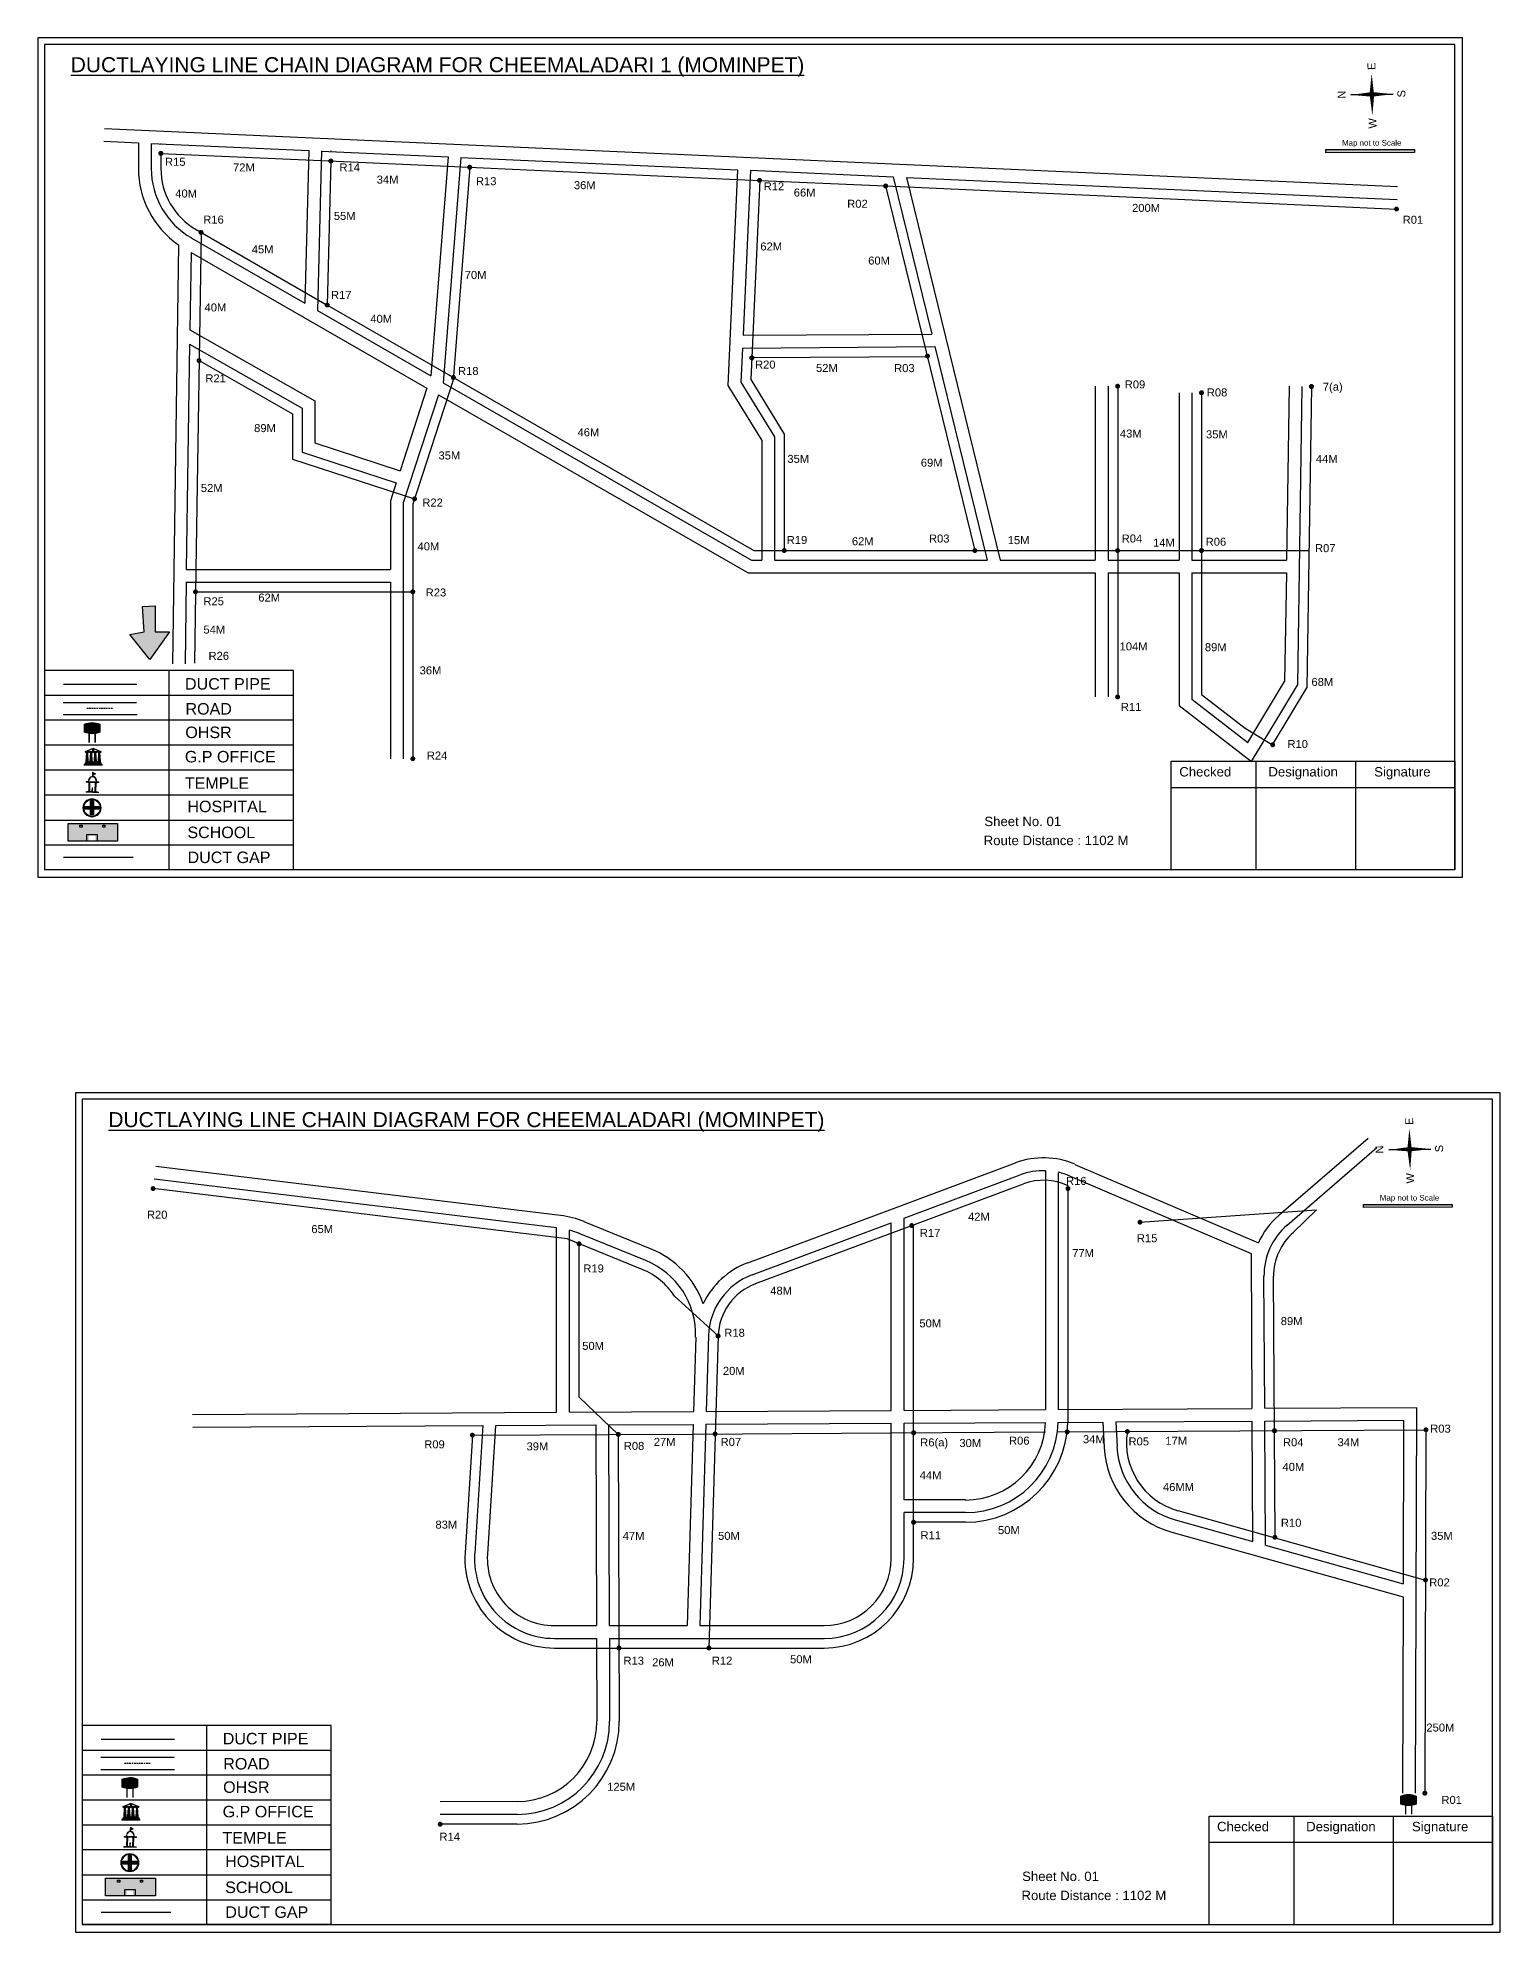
# Model space of a CAD drawing. Header units: inches. Extents: x 3067 to 7161, y 369 to 3169.
# Drawn here: x 3178 to 4092, y 1985 to 3169 of the extents above; entities that cross this region are included whole.
import ezdxf

# ---------------------------------------------------------------- set-up
doc = ezdxf.new("R2010")
doc.units = ezdxf.units.IN
doc.header["$MEASUREMENT"] = 0
doc.linetypes.add('DASHEDX2', pattern=[1.5, 1, -0.5])
for name, color, linetype in [('LANDMARK', 7, 'Continuous'), ('OHT', 7, 'Continuous'), ('pipe', 5, 'Continuous')]:
    doc.layers.add(name, color=color, linetype=linetype)
doc.styles.get("Standard").update_dxf_attribs({"font": 'arial.ttf'})

# ---------------------------------------------------------------- blocks, each defined once
blk = doc.blocks.new('OHT')
at = {"linetype": 'Continuous', "lineweight": 0, "true_color": 0x0ffffc}
blk.add_hatch(color=4, dxfattribs=at).paths.add_polyline_path([(0.012, 1), (0, 1, 0.101323), (-0.4, 0.916), (-0.4, 0.525, 0.194075), (0.399, 0.521), (0.399, 0.921, 0.097877)])
at = {"color": 4, "linetype": 'Continuous', "lineweight": 0, "true_color": 0x0ffffc, "flags": 128}
for points in [[(-0.4, 0.525), (-0.4, 0.916)], [(0.399, 0.521), (0.399, 0.921)]]:
    blk.add_lwpolyline(points, dxfattribs=at)
at = {"color": 4, "linetype": 'Continuous', "lineweight": 0, "true_color": 0x0ffffc, "const_width": 0.075, "flags": 128}
for points in [[(-0.15, 0), (-0.15, 0.475)], [(0.15, 0), (0.15, 0.473)]]:
    blk.add_lwpolyline(points, dxfattribs=at)
at = {"color": 4, "linetype": 'Continuous', "lineweight": 0, "true_color": 0x0ffffc}
for centre, radius, start, end in [((0.006, -0.019), 1.019, 67.31091, 113.47108), ((0.004, 1.513), 1.068, 247.76824, 291.70073)]:
    blk.add_arc(centre, radius, start, end, dxfattribs=at)
blk = doc.blocks.new('Government_Office')
at = {"linetype": 'Continuous', "lineweight": 0, "true_color": 0xff0000}
for points in [[(-0.5, 0.05), (0.5, 0.05), (0.5, 0), (-0.5, 0)], [(-0.45, 0.08), (-0.45, 0.12), (0.45, 0.12), (0.45, 0.08)], [(-0.4, 0.14), (-0.4, 0.18), (0.4, 0.18), (0.4, 0.14)]]:
    blk.add_hatch(color=1, dxfattribs=at).paths.add_polyline_path(points)
h = blk.add_hatch(color=1, dxfattribs=at)
h.paths.add_polyline_path([(0.44, 0.72), (0.45, 0.75), (0, 0.93), (-0.45, 0.75), (-0.44, 0.72)])
h.paths.add_polyline_path([(0.36, 0.75), (-0.36, 0.75), (0, 0.9)], flags=16)
h.paths.add_polyline_path([(0, 0.78, -1), (0, 0.87, -1)], flags=0)
h = blk.add_hatch(color=1, dxfattribs=at)
edge = h.paths.add_edge_path()
edge.add_line((-0.27, 0.2), (-0.3, 0.68))
edge.add_line((-0.3, 0.68), (-0.29, 0.68))
edge.add_arc((-0.28, 0.69), 0.0176, 225.304, 441.5659)
edge.add_line((-0.28, 0.7), (-0.39, 0.7))
edge.add_arc((-0.39, 0.69), 0.0176, 98.4341, 314.696)
edge.add_line((-0.38, 0.68), (-0.37, 0.68))
edge.add_line((-0.37, 0.68), (-0.4, 0.2))
edge.add_line((-0.4, 0.2), (-0.27, 0.2))
h = blk.add_hatch(color=1, dxfattribs=at)
edge = h.paths.add_edge_path()
edge.add_line((-0.05, 0.2), (-0.07, 0.68))
edge.add_line((-0.07, 0.68), (-0.07, 0.68))
edge.add_arc((-0.05, 0.69), 0.0176, 225.304, 441.5659)
edge.add_line((-0.05, 0.7), (-0.17, 0.7))
edge.add_arc((-0.17, 0.69), 0.0176, 98.4341, 314.696)
edge.add_line((-0.16, 0.68), (-0.15, 0.68))
edge.add_line((-0.15, 0.68), (-0.18, 0.2))
edge.add_line((-0.18, 0.2), (-0.05, 0.2))
h = blk.add_hatch(color=1, dxfattribs=at)
edge = h.paths.add_edge_path()
edge.add_arc((0, 0.83), 0.0467, 90, 270)
edge.add_arc((0, 0.83), 0.0467, 270, 450)
h = blk.add_hatch(color=1, dxfattribs=at)
edge = h.paths.add_edge_path()
edge.add_line((0.18, 0.2), (0.15, 0.68))
edge.add_line((0.15, 0.68), (0.16, 0.68))
edge.add_arc((0.17, 0.69), 0.0176, 225.304, 441.5659)
edge.add_line((0.17, 0.7), (0.05, 0.7))
edge.add_arc((0.05, 0.69), 0.0176, 98.4341, 314.696)
edge.add_line((0.07, 0.68), (0.07, 0.68))
edge.add_line((0.07, 0.68), (0.05, 0.2))
edge.add_line((0.05, 0.2), (0.18, 0.2))
h = blk.add_hatch(color=1, dxfattribs=at)
edge = h.paths.add_edge_path()
edge.add_line((0.4, 0.2), (0.37, 0.68))
edge.add_line((0.37, 0.68), (0.38, 0.68))
edge.add_arc((0.39, 0.69), 0.0176, 225.304, 441.5659)
edge.add_line((0.4, 0.7), (0.28, 0.7))
edge.add_arc((0.28, 0.69), 0.0176, 98.4341, 314.696)
edge.add_line((0.29, 0.68), (0.3, 0.68))
edge.add_line((0.3, 0.68), (0.27, 0.2))
edge.add_line((0.27, 0.2), (0.4, 0.2))
at = {"color": 1, "linetype": 'Continuous', "lineweight": 0, "true_color": 0xff0000, "flags": 128}
for points in [[(-0.5, 0.05), (0.5, 0.05), (0.5, 0), (-0.5, 0)], [(-0.45, 0.75), (-0.44, 0.72), (0.44, 0.72), (0.45, 0.75), (0, 0.93)], [(-0.45, 0.08), (-0.45, 0.12), (0.45, 0.12), (0.45, 0.08)], [(-0.4, 0.14), (-0.4, 0.18), (0.4, 0.18), (0.4, 0.14)], [(-0.36, 0.75), (0.36, 0.75), (0, 0.9)]]:
    blk.add_lwpolyline(points, close=True, dxfattribs=at)
for points in [[(-0.27, 0.2), (-0.3, 0.68), (-0.29, 0.68, 1.379694), (-0.28, 0.7), (-0.39, 0.7, 1.379694), (-0.38, 0.68), (-0.37, 0.68), (-0.4, 0.2)], [(-0.05, 0.2), (-0.07, 0.68), (-0.07, 0.68, 1.379694), (-0.05, 0.7), (-0.17, 0.7, 1.379694), (-0.16, 0.68), (-0.15, 0.68), (-0.18, 0.2)], [(0, 0.87, 1), (0, 0.78, 1)], [(0.18, 0.2), (0.15, 0.68), (0.16, 0.68, 1.379694), (0.17, 0.7), (0.05, 0.7, 1.379694), (0.07, 0.68), (0.07, 0.68), (0.05, 0.2)], [(0.4, 0.2), (0.37, 0.68), (0.38, 0.68, 1.379694), (0.4, 0.7), (0.28, 0.7, 1.379694), (0.29, 0.68), (0.3, 0.68), (0.27, 0.2)]]:
    blk.add_lwpolyline(points, format="xyb", close=True, dxfattribs=at)
blk = doc.blocks.new('Temple')
at = {"linetype": 'Continuous', "lineweight": 0, "true_color": 0xe66000}
blk.add_hatch(color=32, dxfattribs=at).paths.add_polyline_path([(-0.006, 1), (0.147, 0.931), (0, 0.85)])
at = {"linetype": 'Continuous', "lineweight": 0, "true_color": 0xff0000}
h = blk.add_hatch(color=1, dxfattribs=at)
edge = h.paths.add_edge_path()
edge.add_line((0.175, 0.49), (0.225, 0.49))
edge.add_line((0.225, 0.49), (0.225, 0.497))
edge.add_line((0.225, 0.497), (0.307, 0.497))
edge.add_line((0.307, 0.497), (0.307, 0.533))
edge.add_line((0.307, 0.533), (0.257, 0.533))
edge.add_line((0.257, 0.533), (0.257, 0.54))
edge.add_line((0.257, 0.54), (0.2, 0.54))
edge.add_spline(control_points=[(0.2, 0.54), (0.2, 0.589), (0.19, 0.638), (0.142, 0.743), (0.092, 0.79), (0.027, 0.805), (0.02, 0.806), (0.012, 0.806)], knot_values=[4.712389, 4.712389, 4.712389, 4.712389, 5.278166, 5.278166, 6.117402, 6.117402, 6.223801, 6.223801, 6.223801, 6.223801], degree=3, periodic=0)
edge.add_line((0.012, 0.806), (0.012, 0.79))
edge.add_line((0.012, 0.79), (-0.012, 0.79))
edge.add_line((-0.012, 0.79), (-0.012, 0.806))
edge.add_spline(control_points=[(-0.012, 0.806), (-0.055, 0.802), (-0.096, 0.781), (-0.171, 0.699), (-0.197, 0.628), (-0.2, 0.55), (-0.2, 0.545), (-0.2, 0.54)], knot_values=[6.343965, 6.343965, 6.343965, 6.343965, 6.956638, 6.956638, 7.795874, 7.795874, 7.853982, 7.853982, 7.853982, 7.853982], degree=3, periodic=0)
edge.add_line((-0.2, 0.54), (-0.257, 0.54))
edge.add_line((-0.257, 0.54), (-0.257, 0.533))
edge.add_line((-0.257, 0.533), (-0.307, 0.533))
edge.add_line((-0.307, 0.533), (-0.307, 0.497))
edge.add_line((-0.307, 0.497), (-0.225, 0.497))
edge.add_line((-0.225, 0.497), (-0.225, 0.49))
edge.add_line((-0.225, 0.49), (-0.175, 0.49))
edge.add_line((-0.175, 0.49), (-0.175, 0.07))
edge.add_arc((-0.205, 0.07), 0.03, -90, 0, ccw=False)
edge.add_line((-0.205, 0.04), (-0.257, 0.04))
edge.add_line((-0.257, 0.04), (-0.257, 0.033))
edge.add_line((-0.257, 0.033), (-0.307, 0.033))
edge.add_line((-0.307, 0.033), (-0.307, 0))
edge.add_line((-0.307, 0), (0.307, 0))
edge.add_line((0.307, 0), (0.307, 0.033))
edge.add_line((0.307, 0.033), (0.257, 0.033))
edge.add_line((0.257, 0.033), (0.257, 0.04))
edge.add_line((0.257, 0.04), (0.205, 0.04))
edge.add_arc((0.205, 0.07), 0.03, 180, 270, ccw=False)
edge.add_line((0.175, 0.07), (0.175, 0.49))
h.paths.add_polyline_path([(0.125, 0.07, -0.414214), (0.095, 0.04), (0.05, 0.04), (0.05, 0.033), (-0.05, 0.033), (-0.05, 0.04), (-0.095, 0.04, -0.414214), (-0.125, 0.07), (-0.125, 0.497), (0.125, 0.497)], flags=16)
edge = h.paths.add_edge_path(flags=16)
edge.add_ellipse((0, 0.54), major_axis=(0, 0.242), ratio=0.722808, start_angle=270, end_angle=450, ccw=False)
edge.add_line((0.175, 0.54), (-0.175, 0.54))
h.paths.add_polyline_path([(0.012, 0.23), (0.012, 0.07), (-0.012, 0.07), (-0.012, 0.23)], flags=0)
h = blk.add_hatch(color=1, dxfattribs=at)
edge = h.paths.add_edge_path()
edge.add_line((0.012, 0.857), (0, 0.85))
edge.add_line((0, 0.85), (-0.003, 0.925))
edge.add_line((-0.003, 0.925), (-0.012, 0.925))
edge.add_line((-0.012, 0.925), (-0.012, 0.806))
edge.add_spline(control_points=[(-0.012, 0.806), (-0.004, 0.807), (0.004, 0.807), (0.012, 0.806)], knot_values=[6.223801, 6.223801, 6.223801, 6.223801, 6.343965, 6.343965, 6.343965, 6.343965], degree=3, periodic=0)
edge.add_line((0.012, 0.806), (0.012, 0.857))
h = blk.add_hatch(color=1, dxfattribs=at)
edge = h.paths.add_edge_path()
edge.add_line((0.012, 0.79), (0.012, 0.806))
edge.add_spline(control_points=[(0.012, 0.806), (0.004, 0.807), (-0.004, 0.807), (-0.012, 0.806)], knot_values=[6.223801, 6.223801, 6.223801, 6.223801, 6.343965, 6.343965, 6.343965, 6.343965], degree=3, periodic=0)
edge.add_line((-0.012, 0.806), (-0.012, 0.79))
edge.add_line((-0.012, 0.79), (0.012, 0.79))
at = {"color": 32, "linetype": 'Continuous', "lineweight": 0, "true_color": 0xe66000, "flags": 128}
blk.add_lwpolyline([(-0.006, 1), (0.147, 0.931), (0, 0.85), (-0.006, 1)], dxfattribs=at)
at = {"color": 1, "linetype": 'Continuous', "lineweight": 0, "true_color": 0xff0000, "flags": 128}
blk.add_lwpolyline([(0.2, 0.54), (0.257, 0.54), (0.257, 0.533), (0.307, 0.533), (0.307, 0.497), (0.225, 0.497), (0.225, 0.49), (0.175, 0.49), (0.175, 0.07, 0.414214), (0.205, 0.04), (0.257, 0.04), (0.257, 0.033), (0.307, 0.033), (0.307, 0), (-0.307, 0), (-0.307, 0.033), (-0.257, 0.033), (-0.257, 0.04), (-0.205, 0.04, 0.414214), (-0.175, 0.07), (-0.175, 0.49), (-0.225, 0.49), (-0.225, 0.497), (-0.307, 0.497), (-0.307, 0.533), (-0.257, 0.533), (-0.257, 0.54), (-0.2, 0.54)], format="xyb", dxfattribs=at)
blk.add_lwpolyline([(-0.175, 0.54), (0.175, 0.54)], dxfattribs=at)
blk.add_lwpolyline([(0.125, 0.497), (0.125, 0.07, -0.414214), (0.095, 0.04), (0.05, 0.04), (0.05, 0.033), (-0.05, 0.033), (-0.05, 0.04), (-0.095, 0.04, -0.414214), (-0.125, 0.07), (-0.125, 0.497)], format="xyb", close=True, dxfattribs=at)
for points in [[(0.012, 0.925), (-0.012, 0.925), (-0.012, 0.79), (0.012, 0.79)], [(0.012, 0.23), (-0.012, 0.23), (-0.012, 0.07), (0.012, 0.07)]]:
    blk.add_lwpolyline(points, close=True, dxfattribs=at)
at = {"color": 1, "linetype": 'Continuous', "lineweight": 0, "true_color": 0xff0000}
blk.add_ellipse((0, 0.54), major_axis=(0, 0.242), ratio=0.722808, start_param=4.712389, end_param=7.853982, dxfattribs=at)
blk.add_open_spline([(0.2, 0.54), (0.2, 0.589), (0.19, 0.638), (0.142, 0.743), (0.092, 0.79), (-0.023, 0.816), (-0.085, 0.794), (-0.171, 0.699), (-0.197, 0.628), (-0.2, 0.55), (-0.2, 0.545), (-0.2, 0.54)], degree=3, knots=[4.712389, 4.712389, 4.712389, 4.712389, 5.278166, 5.278166, 6.117402, 6.117402, 6.956638, 6.956638, 7.795874, 7.795874, 7.853982, 7.853982, 7.853982, 7.853982], dxfattribs=at)
blk = doc.blocks.new('*U6')
at = {"color": 0, "linetype": 'DASHEDX2', "transparency": 16777216}
blk.add_line((-8.2, 0), (8, 0), dxfattribs=at)
blk = doc.blocks.new('Hospital')
at = {"linetype": 'Continuous', "lineweight": 0, "true_color": 0x000000}
h = blk.add_hatch(color=18, dxfattribs=at)
h.paths.add_polyline_path([(-0.5, 0, 1), (0.5, 0, 1)])
h.paths.add_polyline_path([(0.45, 0, -1), (-0.45, 0, -1)], flags=16)
at = {"linetype": 'Continuous', "true_color": 0xff0000}
blk.add_hatch(color=1, dxfattribs=at).paths.add_polyline_path([(-0.39, 0.08), (-0.08, 0.08), (-0.08, 0.39), (0.08, 0.39), (0.08, 0.08), (0.39, 0.08), (0.39, -0.08), (0.08, -0.08), (0.08, -0.39), (-0.08, -0.39), (-0.08, -0.08), (-0.39, -0.08)])
at = {"color": 1, "linetype": 'Continuous', "true_color": 0xff0000, "flags": 128}
blk.add_lwpolyline([(-0.39, 0.08), (-0.08, 0.08), (-0.08, 0.39), (0.08, 0.39), (0.08, 0.08), (0.39, 0.08), (0.39, -0.08), (0.08, -0.08), (0.08, -0.39), (-0.08, -0.39), (-0.08, -0.08), (-0.39, -0.08)], close=True, dxfattribs=at)
at = {"color": 18, "linetype": 'Continuous', "lineweight": 0, "true_color": 0x000000}
for radius in [0.5, 0.446]:
    blk.add_circle((0, 0), radius, dxfattribs=at)
blk = doc.blocks.new('*U5')
at = {"color": 0, "linetype": 'DASHEDX2', "transparency": 16777216}
blk.add_line((-8.2, 0), (8, 0), dxfattribs=at)

msp = doc.modelspace()

# ---------------------------------------------------------------- hatches: boundary and pattern name
at = {"ltscale": 0.5}
h = msp.add_hatch(color=5, dxfattribs=at)
h.dxf.hatch_style = 1
h.paths.add_polyline_path([(3256.8, 3096.8, 1), (3253.6, 3096.8, 1)])
h = msp.add_hatch(color=5, dxfattribs=at)
h.dxf.hatch_style = 1
h.paths.add_polyline_path([(3363, 3092, 1), (3359.8, 3092, 1)])
h = msp.add_hatch(color=5, dxfattribs=at)
h.dxf.hatch_style = 1
h.paths.add_polyline_path([(3449.8, 3088.1, 1), (3446.6, 3088.1, 1)])
at = {"true_color": 0x0093dd}
h = msp.add_hatch(color=142, dxfattribs=at)
h.dxf.hatch_style = 1
h.paths.add_polyline_path([(3983.1, 3099.1), (3983.1, 3097.2), (4038.6, 3097.3), (4038.6, 3099.2)])
at = {"ltscale": 0.5}
h = msp.add_hatch(color=5, dxfattribs=at)
h.dxf.hatch_style = 1
h.paths.add_polyline_path([(3630.9, 3079.9, 1), (3627.8, 3079.9, 1)])
h = msp.add_hatch(color=5, dxfattribs=at)
h.dxf.hatch_style = 1
h.paths.add_polyline_path([(3709.7, 3076.4, 1), (3706.5, 3076.4, 1)])
h = msp.add_hatch(color=5, dxfattribs=at)
h.dxf.hatch_style = 1
h.paths.add_polyline_path([(4028.9, 3062, 1), (4025.8, 3062, 1)])
h = msp.add_hatch(color=5, dxfattribs=at)
h.dxf.hatch_style = 1
h.paths.add_polyline_path([(3281.9, 3047.4, 1), (3278.7, 3047.4, 1)])
h = msp.add_hatch(color=5, dxfattribs=at)
h.dxf.hatch_style = 1
h.paths.add_polyline_path([(3360.7, 3002, 1), (3357.6, 3002, 1)])
h = msp.add_hatch(color=5, dxfattribs=at)
h.dxf.hatch_style = 1
h.paths.add_polyline_path([(3735.8, 2970.1, 1), (3732.7, 2970.1, 1)])
h = msp.add_hatch(color=5, dxfattribs=at)
h.dxf.hatch_style = 1
h.paths.add_polyline_path([(3280.6, 2967.3, 1), (3277.5, 2967.3, 1)])
h = msp.add_hatch(color=5, dxfattribs=at)
h.dxf.hatch_style = 1
h.paths.add_polyline_path([(3626.1, 2969, 1), (3622.9, 2969, 1)])
h = msp.add_hatch(color=5, dxfattribs=at)
h.dxf.hatch_style = 1
h.paths.add_polyline_path([(3439.6, 2956.7, 1), (3436.4, 2956.7, 1)])
h = msp.add_hatch(color=5, dxfattribs=at)
h.dxf.hatch_style = 1
h.paths.add_polyline_path([(3854.6, 2951.3, 1), (3851.5, 2951.3, 1)])
h = msp.add_hatch(color=5, dxfattribs=at)
h.dxf.hatch_style = 1
h.paths.add_polyline_path([(3907.1, 2947.2, 1), (3903.9, 2947.2, 1)])
h = msp.add_hatch(color=5, dxfattribs=at)
h.dxf.hatch_style = 1
h.paths.add_polyline_path([(3975.8, 2951.1, 1), (3972.6, 2951.1, 1)])
h = msp.add_hatch(color=5, dxfattribs=at)
h.dxf.hatch_style = 1
h.paths.add_polyline_path([(3415.3, 2880.9, 1), (3412.2, 2880.9, 1)])
h = msp.add_hatch(color=5, dxfattribs=at)
h.dxf.hatch_style = 1
h.paths.add_polyline_path([(3646.3, 2848.6, 1), (3643.2, 2848.6, 1)])
h = msp.add_hatch(color=5, dxfattribs=at)
h.dxf.hatch_style = 1
h.paths.add_polyline_path([(3765.4, 2848.6, 1), (3762.3, 2848.6, 1)])
h = msp.add_hatch(color=5, dxfattribs=at)
h.dxf.hatch_style = 1
h.paths.add_polyline_path([(3854.6, 2848.6, 1), (3851.5, 2848.6, 1)])
h = msp.add_hatch(color=5, dxfattribs=at)
h.dxf.hatch_style = 1
h.paths.add_polyline_path([(3907.1, 2848.6, 1), (3903.9, 2848.6, 1)])
h = msp.add_hatch(color=5, dxfattribs=at)
h.dxf.hatch_style = 1
h.paths.add_polyline_path([(3278.4, 2822.8, 1), (3275.3, 2822.8, 1)])
h = msp.add_hatch(color=5, dxfattribs=at)
h.dxf.hatch_style = 1
h.paths.add_polyline_path([(3414.2, 2822.8, 1), (3411.1, 2822.8, 1)])
h = msp.add_hatch(color=256)
h.dxf.hatch_style = 1
h.paths.add_polyline_path([(3260.5, 2797.7), (3251.7, 2797.7), (3251.7, 2814.1), (3243.8, 2813.6), (3244.8, 2797.7), (3235.8, 2796.2), (3248.3, 2780.5)])
h = msp.add_hatch(color=5, dxfattribs=at)
h.dxf.hatch_style = 1
h.paths.add_polyline_path([(3854.6, 2757.1, 1), (3851.5, 2757.1, 1)])
h = msp.add_hatch(color=5, dxfattribs=at)
h.dxf.hatch_style = 1
h.paths.add_polyline_path([(3951.5, 2727.2, 1), (3948.4, 2727.2, 1)])
h = msp.add_hatch(color=5, dxfattribs=at)
h.dxf.hatch_style = 1
h.paths.add_polyline_path([(3414.2, 2718.5, 1), (3411.1, 2718.5, 1)])
at = {"true_color": 0xc8c92d}
h = msp.add_hatch(color=52, dxfattribs=at)
h.dxf.hatch_style = 1
h.paths.add_polyline_path([(3203.3, 2678.1), (3197.2, 2678.1), (3197.2, 2667), (3203.3, 2667)])
h.paths.add_polyline_path([(3228.2, 2678.1), (3222, 2678.1), (3222, 2667), (3228.2, 2667)])
at = {"true_color": 0x293189}
h = msp.add_hatch(color=177, dxfattribs=at)
h.dxf.hatch_style = 1
h.paths.add_polyline_path([(3222, 2678.1), (3203.3, 2678.1), (3203.3, 2667), (3210.3, 2667), (3210.3, 2670.7), (3214.2, 2670.7), (3214.2, 2667), (3222, 2667)])
h.paths.add_polyline_path([(3206, 2675.7), (3204.6, 2675.7), (3204.6, 2676.9), (3206, 2676.9)], flags=16)
h.paths.add_polyline_path([(3218.9, 2675.7), (3218.9, 2676.9), (3220.2, 2676.9), (3220.2, 2675.7)], flags=16)
at = {"ltscale": 0.5}
h = msp.add_hatch(color=5, dxfattribs=at)
h.dxf.hatch_style = 1
h.paths.add_polyline_path([(3251.9, 2449.9, 1), (3248.8, 2449.9, 1)])
h = msp.add_hatch(color=5, dxfattribs=at)
h.dxf.hatch_style = 1
h.paths.add_polyline_path([(3823.6, 2449.9, 1), (3820.5, 2449.9, 1)])
at = {"true_color": 0x0093dd}
h = msp.add_hatch(color=142, dxfattribs=at)
h.dxf.hatch_style = 1
h.paths.add_polyline_path([(4006.7, 2439.9), (4006.7, 2438.1), (4062.2, 2438.2), (4062.2, 2440)])
at = {"ltscale": 0.5}
h = msp.add_hatch(color=5, dxfattribs=at)
h.dxf.hatch_style = 1
h.paths.add_polyline_path([(3726, 2426.8, 1), (3722.9, 2426.8, 1)])
h = msp.add_hatch(color=5, dxfattribs=at)
h.dxf.hatch_style = 1
h.paths.add_polyline_path([(3868.6, 2428.9, 1), (3865.5, 2428.9, 1)])
h = msp.add_hatch(color=5, dxfattribs=at)
h.dxf.hatch_style = 1
h.paths.add_polyline_path([(3518.1, 2415.4, 1), (3515, 2415.4, 1)])
h = msp.add_hatch(color=5, dxfattribs=at)
h.dxf.hatch_style = 1
h.paths.add_polyline_path([(3605, 2357.8, 1), (3601.8, 2357.8, 1)])
h = msp.add_hatch(color=5, dxfattribs=at)
h.dxf.hatch_style = 1
h.paths.add_polyline_path([(3451.4, 2295.8, 1), (3448.3, 2295.8, 1)])
h = msp.add_hatch(color=5, dxfattribs=at)
h.dxf.hatch_style = 1
h.paths.add_polyline_path([(3542.6, 2296.3, 1), (3539.5, 2296.3, 1)])
h = msp.add_hatch(color=5, dxfattribs=at)
h.dxf.hatch_style = 1
h.paths.add_polyline_path([(3603.1, 2296.6, 1), (3600, 2296.6, 1)])
h = msp.add_hatch(color=5, dxfattribs=at)
h.dxf.hatch_style = 1
h.paths.add_polyline_path([(3727.2, 2297.3, 1), (3724, 2297.3, 1)])
h = msp.add_hatch(color=5, dxfattribs=at)
h.dxf.hatch_style = 1
h.paths.add_polyline_path([(3823.1, 2297.9, 1), (3820, 2297.9, 1)])
h = msp.add_hatch(color=5, dxfattribs=at)
h.dxf.hatch_style = 1
h.paths.add_polyline_path([(3860.7, 2298.1, 1), (3857.6, 2298.1, 1)])
h = msp.add_hatch(color=5, dxfattribs=at)
h.dxf.hatch_style = 1
h.paths.add_polyline_path([(3952.7, 2298.6, 1), (3949.5, 2298.6, 1)])
h = msp.add_hatch(color=5, dxfattribs=at)
h.dxf.hatch_style = 1
h.paths.add_polyline_path([(4047.3, 2299.2, 1), (4044.2, 2299.2, 1)])
h = msp.add_hatch(color=5, dxfattribs=at)
h.dxf.hatch_style = 1
h.paths.add_polyline_path([(3727.2, 2241.4, 1), (3724, 2241.4, 1)])
h = msp.add_hatch(color=5, dxfattribs=at)
h.dxf.hatch_style = 1
h.paths.add_polyline_path([(3952.9, 2232, 1), (3949.8, 2232, 1)])
h = msp.add_hatch(color=5, dxfattribs=at)
h.dxf.hatch_style = 1
h.paths.add_polyline_path([(4047, 2205.3, 1), (4043.9, 2205.3, 1)])
h = msp.add_hatch(color=5, dxfattribs=at)
h.dxf.hatch_style = 1
h.paths.add_polyline_path([(3543, 2162.8, 1), (3539.9, 2162.8, 1)])
h = msp.add_hatch(color=5, dxfattribs=at)
h.dxf.hatch_style = 1
h.paths.add_polyline_path([(3599.2, 2162.8, 1), (3596.1, 2162.8, 1)])
h = msp.add_hatch(color=5, dxfattribs=at)
h.dxf.hatch_style = 1
h.paths.add_polyline_path([(4046.6, 2072.1, 1), (4043.5, 2072.1, 1)])
h = msp.add_hatch(color=5, dxfattribs=at)
h.dxf.hatch_style = 1
h.paths.add_polyline_path([(3431.3, 2052.7, 1), (3428.2, 2052.7, 1)])
at = {"true_color": 0xc8c92d}
h = msp.add_hatch(color=52, dxfattribs=at)
h.dxf.hatch_style = 1
h.paths.add_polyline_path([(3226.9, 2019), (3220.7, 2019), (3220.7, 2007.9), (3226.9, 2007.9)])
h.paths.add_polyline_path([(3251.8, 2019), (3245.6, 2019), (3245.6, 2007.9), (3251.8, 2007.9)])
at = {"true_color": 0x293189}
h = msp.add_hatch(color=177, dxfattribs=at)
h.dxf.hatch_style = 1
h.paths.add_polyline_path([(3245.6, 2019), (3226.9, 2019), (3226.9, 2007.9), (3233.9, 2007.9), (3233.9, 2011.5), (3237.8, 2011.5), (3237.8, 2007.9), (3245.6, 2007.9)])
h.paths.add_polyline_path([(3229.6, 2016.5), (3228.2, 2016.5), (3228.2, 2017.8), (3229.6, 2017.8)], flags=16)
h.paths.add_polyline_path([(3242.4, 2016.5), (3242.4, 2017.8), (3243.8, 2017.8), (3243.8, 2016.5)], flags=16)

# ---------------------------------------------------------------- linework, layer by layer
for p, q in [((4025.2, 3133.8), (3998.9, 3133.3)), ((3998.9, 3133.3), (4025.2, 3133.8)), ((4025.2, 3133.8), (3998.9, 3133.3)), ((4012.1, 3133.5), (4025.2, 3133.8)), ((3219.6, 3104.4), (3241.2, 3103.4)), ((3220, 3112.4), (4028, 3076)), ((3241.2, 3103.4), (3241.2, 3087.4)), ((3249.2, 3103), (3347.6, 3098.6)), ((3249.2, 3103), (3249.2, 3087.4)), ((3255.2, 3103), (3255.2, 3102.8)), ((3248.9, 3097), (3249.2, 3097)), ((3347.6, 3098.6), (3345.2, 3003.2)), ((3355.6, 3098.4), (3353.1, 2998.6)), ((3355.5, 3098.2), (3434.7, 3094.7)), ((3361.6, 3098.3), (3361.5, 3098)), ((3434.7, 3094.7), (3424, 2957.8)), ((3442.7, 3094.3), (3431.7, 2953.4)), ((3442.7, 3094.3), (3615.6, 3086.5)), ((3615.6, 3086.5), (3609.6, 2951.7)), ((3623.6, 3086.2), (3619, 2983.1)), ((3623.6, 3086.2), (3712.9, 3082.2)), ((3712.9, 3082.2), (3736.9, 2983.9)), ((3721.2, 3081.8), (4027.7, 3068)), ((3721.2, 3081.8), (3779.7, 2842.6)), ((3274.2, 3044), (3345.2, 3003.2)), ((3266.2, 3039.6), (3262.4, 2777.9)), ((3274.1, 3034.8), (3273.4, 2986.6)), ((3274.1, 3034.8), (3421.5, 2950)), ((3353.1, 2998.6), (3424, 2957.8)), ((3273.4, 2986.6), (3351.5, 2942.2)), ((3619, 2983.1), (3736.9, 2983.9)), ((3273.2, 2977.5), (3271.1, 2836.8)), ((3273.2, 2977.5), (3343.5, 2937.6)), ((3618.6, 2975.1), (3617.7, 2953.8)), ((3618.6, 2975.1), (3738.9, 2976)), ((3738.9, 2976), (3771.5, 2842.6)), ((3421.5, 2950), (3404.8, 2898.5)), ((3431.7, 2953.4), (3624.2, 2842.6)), ((3609.6, 2951.7), (3630.7, 2917.4)), ((3617.7, 2953.8), (3638.7, 2919.7)), ((3839.1, 2951.3), (3839.1, 2842.6)), ((3847.1, 2951.3), (3847.1, 2842.6)), ((3960.2, 2951.3), (3958.6, 2842.6)), ((3968.2, 2951.2), (3965.4, 2764.5)), ((3343.5, 2937.6), (3343.5, 2910)), ((3351.5, 2942.2), (3351.5, 2915.8)), ((3428.6, 2945.9), (3406.7, 2878.4)), ((3428.6, 2945.9), (3622.1, 2834.6)), ((3891.5, 2947.2), (3891.5, 2842.6)), ((3899.5, 2947.2), (3899.5, 2842.6)), ((3351.5, 2915.8), (3404.8, 2898.5)), ((3630.7, 2917.4), (3630.7, 2842.6)), ((3638.7, 2919.7), (3638.7, 2842.6)), ((3343.5, 2910), (3402.3, 2890.9)), ((3402.3, 2890.9), (3398.7, 2879.7)), ((3398.7, 2879.7), (3398.7, 2836.8)), ((3406.7, 2878.4), (3406.7, 2718.5)), ((3624.2, 2842.6), (3630.7, 2842.6)), ((3638.7, 2842.6), (3771.5, 2842.6)), ((3779.7, 2842.6), (3839.1, 2842.6)), ((3847.1, 2842.6), (3891.5, 2842.6)), ((3899.5, 2842.6), (3958.6, 2842.6)), ((3271, 2836.8), (3398.7, 2836.8)), ((3622.1, 2834.6), (3839.1, 2834.6)), ((3839.1, 2834.6), (3839.1, 2757.1)), ((3847.1, 2834.6), (3891.5, 2834.6)), ((3847.1, 2834.6), (3847.1, 2757.1)), ((3891.5, 2834.6), (3891.5, 2751.8)), ((3899.5, 2834.6), (3958.6, 2834.6)), ((3899.5, 2834.6), (3899.5, 2755.7)), ((3958.5, 2834.6), (3957.4, 2766.8)), ((3271, 2828.8), (3270.4, 2777.9)), ((3271, 2828.8), (3398.7, 2828.8)), ((3398.7, 2828.8), (3398.7, 2718.5)), ((3243.8, 2813.6), (3251.7, 2814.1)), ((3244.8, 2797.7), (3243.8, 2813.6)), ((3251.7, 2814.1), (3251.7, 2797.7)), ((3235.8, 2796.2), (3244.8, 2797.7)), ((3248.3, 2780.5), (3235.8, 2796.2)), ((3260.5, 2797.7), (3248.3, 2780.5)), ((3251.7, 2797.7), (3260.5, 2797.7)), ((3182.5, 2773.6), (3182.5, 2650.4)), ((3260.2, 2773.6), (3260.2, 2649.1)), ((3338, 2758), (3182.5, 2758)), ((3194.1, 2753.7), (3240, 2753.7)), ((3194.1, 2746.2), (3240.3, 2746.2)), ((3338, 2742.5), (3182.5, 2742.5)), ((3338, 2726.9), (3182.5, 2726.9)), ((3338, 2711.4), (3182.5, 2711.4)), ((3338, 2695.8), (3182.5, 2695.8)), ((3182.5, 2680.2), (3338, 2680.2)), ((3182.5, 2664.7), (3338, 2664.7)), ((3182.5, 2650.4), (3182.5, 2649.1)), ((3182.5, 2650.1), (3182.5, 2649.2)), ((3338, 2649.1), (3182.5, 2649.1)), ((3953.8, 2433.2), (4009.7, 2481.5)), ((3959.1, 2427.1), (4015, 2475.5)), ((4048.8, 2474.6), (4022.5, 2474.1)), ((4022.5, 2474.1), (4048.8, 2474.6)), ((4048.8, 2474.6), (4022.5, 2474.1)), ((4035.7, 2474.4), (4048.8, 2474.6)), ((3504.9, 2433), (3252.1, 2463.8)), ((3719.6, 2440), (3789.3, 2465.9)), ((3826.4, 2465), (3941.1, 2416.1)), ((3502.5, 2425.3), (3251.1, 2455.8)), ((3722.4, 2432.5), (3792.1, 2458.4)), ((3808, 2461), (3808, 2311.8)), ((3816, 2460), (3816, 2311.8)), ((3822, 2458.2), (3936.5, 2409.4)), ((3822, 2458.2), (3822, 2458.2)), ((3621.9, 2403.6), (3719.6, 2440)), ((3561.2, 2412.3), (3519.7, 2429.2)), ((3624.7, 2396.1), (3711.6, 2428.4)), ((3711.6, 2311.3), (3711.6, 2428.4)), ((3719.6, 2431.4), (3722.4, 2432.5)), ((3719.6, 2311.3), (3719.6, 2431.4)), ((3502.5, 2310.1), (3502.5, 2425.3)), ((3510.5, 2310.1), (3510.5, 2423.8)), ((3558.2, 2404.9), (3516.7, 2421.8)), ((3936.5, 2409.4), (3937, 2312.5)), ((3945, 2312.6), (3944.5, 2395.1)), ((3589.4, 2357.1), (3588, 2310.5)), ((3597.4, 2358), (3596, 2310.6)), ((3275, 2308.8), (3502.5, 2310.1)), ((3510.5, 2310.1), (3588, 2310.5)), ((3596, 2310.6), (3711.6, 2311.3)), ((3719.6, 2311.3), (3808, 2311.8)), ((3816, 2311.8), (3937, 2312.5)), ((3945, 2312.6), (4039.8, 2313.1)), ((4031.8, 2313.2), (4031.8, 2313.1)), ((4039.8, 2313.1), (4039, 2072.1)), ((3275.1, 2300.8), (3456.3, 2301.8)), ((3456.3, 2301.8), (3451.3, 2221.9)), ((3464.3, 2301.8), (3459.3, 2221.4)), ((3464.3, 2301.8), (3527, 2302.2)), ((3527, 2302.2), (3527.4, 2176.8)), ((3535, 2302.2), (3587.8, 2302.5)), ((3535, 2302.2), (3535.4, 2176.8)), ((3587.8, 2302.5), (3584.1, 2176.8)), ((3595.8, 2302.6), (3592.1, 2176.8)), ((3595.8, 2302.6), (3711.6, 2303.3)), ((3711.6, 2218.8), (3711.6, 2303.3)), ((3719.6, 2303.3), (3808, 2303.8)), ((3719.6, 2255.4), (3719.6, 2303.3)), ((3816, 2303.8), (3843.9, 2304)), ((3843.9, 2304), (3844.7, 2288.1)), ((3851.9, 2304.1), (3937.1, 2304.5)), ((3851.9, 2304.1), (3852.7, 2288.5)), ((3937.5, 2229.3), (3937.1, 2304.5)), ((3945.1, 2304.6), (4031.8, 2305.1)), ((3945.5, 2227.1), (3945.1, 2304.6)), ((4031.8, 2305.1), (4031.4, 2203)), ((4039.8, 2305.1), (4039.8, 2305.1)), ((3758, 2255.4), (3719.6, 2255.4)), ((3719.6, 2218.8), (3719.6, 2247.4)), ((3758, 2247.4), (3719.6, 2247.4)), ((3889.1, 2242.9), (3937.5, 2229.3)), ((3887, 2235.2), (4031.4, 2194.7)), ((3945.5, 2227.1), (4031.4, 2203)), ((4031.4, 2194.7), (4031, 2072.2)), ((3501.2, 2176.8), (3527.4, 2176.8)), ((3501.2, 2168.8), (3527.5, 2168.8)), ((3527.5, 2168.8), (3527.6, 2117)), ((3535.4, 2176.8), (3584.1, 2176.8)), ((3535.5, 2168.8), (3669.6, 2168.8)), ((3535.5, 2168.8), (3535.6, 2117)), ((3591.8, 2168.8), (3591.8, 2168.6)), ((3592.1, 2176.8), (3669.6, 2176.8)), ((3206.1, 2114.4), (3206.1, 1991.2)), ((3283.8, 2114.4), (3283.8, 1990)), ((3361.6, 2098.8), (3206.1, 2098.8)), ((3361.6, 2083.3), (3206.1, 2083.3)), ((3217.7, 2094.6), (3263.6, 2094.6)), ((3217.7, 2087), (3263.8, 2087)), ((3361.6, 2067.7), (3206.1, 2067.7)), ((3477.8, 2066.8), (3429.7, 2066.7)), ((3361.6, 2052.2), (3206.1, 2052.2)), ((3477.8, 2058.8), (3429.7, 2058.7)), ((3361.6, 2036.6), (3206.1, 2036.6)), ((3206.1, 2021.1), (3361.6, 2021.1)), ((3206.1, 2005.5), (3361.6, 2005.5)), ((3206.1, 1991.2), (3206.1, 1990)), ((3206.1, 1991), (3206.1, 1990)), ((3361.6, 1990), (3206.1, 1990))]:
    msp.add_line(p, q)
at = {"color": 1}
for p, q in [((3998.9, 3133.3), (4012.1, 3133.5)), ((4022.5, 2474.1), (4035.6, 2474.4))]:
    msp.add_line(p, q, dxfattribs=at)
at = {"color": 242, "true_color": 0xcd2027}
for p, q in [((3939.5, 2717), (3939.5, 2649.1)), ((4001.7, 2717), (4001.7, 2649.1)), ((3886.6, 2700.5), (4063.8, 2700.5)), ((3963.1, 2057.8), (3963.1, 1989.9)), ((4025.3, 2057.8), (4025.3, 1989.9)), ((3910.2, 2041.4), (4087.4, 2041.4))]:
    msp.add_line(p, q, dxfattribs=at)
for points in [[(3178.4, 3168.9), (3178.4, 2644.4), (4068.5, 2644.4), (4068.5, 3168.9)], [(3182.5, 3164.9), (3182.5, 2649.2), (4063.8, 2649.2), (4063.8, 3164.9)], [(3228.2, 2678.1), (3228.2, 2667), (3197.2, 2667), (3197.2, 2678.1)], [(3206, 2676.9), (3206, 2675.7), (3204.6, 2675.7), (3204.6, 2676.9)], [(3218.9, 2675.7), (3218.9, 2676.9), (3220.2, 2676.9), (3220.2, 2675.7)], [(3201.9, 2509.8), (3201.9, 1985.3), (4092.1, 1985.3), (4092.1, 2509.8)], [(3206.1, 2505.8), (3206.1, 1990), (4087.4, 1990), (4087.4, 2505.8)], [(3251.8, 2019), (3251.8, 2007.9), (3220.7, 2007.9), (3220.7, 2019)], [(3229.6, 2017.8), (3229.6, 2016.5), (3228.2, 2016.5), (3228.2, 2017.8)], [(3242.4, 2016.5), (3242.4, 2017.8), (3243.8, 2017.8), (3243.8, 2016.5)]]:
    msp.add_lwpolyline(points, close=True)
at = {"color": 142, "true_color": 0x0093dd}
for points in [[(4038.6, 3097.3), (3983.1, 3097.2), (3983.1, 3099.1), (4038.6, 3099.2), (4038.6, 3097.3)], [(4062.2, 2438.2), (4006.7, 2438.1), (4006.7, 2439.9), (4062.2, 2440), (4062.2, 2438.2)]]:
    msp.add_lwpolyline(points, dxfattribs=at)
for points in [[(3338, 2649.1), (3338, 2773.6), (3182.5, 2773.6)], [(3891.5, 2751.8), (3936.7, 2716.8), (3965.4, 2764.5)], [(3899.5, 2755.7), (3934.5, 2728.6), (3957.4, 2766.8)], [(3209, 2667), (3209, 2671.1), (3215.5, 2671.1), (3215.5, 2667)], [(3361.6, 1990), (3361.6, 2114.4), (3206.1, 2114.4)], [(3232.6, 2007.9), (3232.6, 2012), (3239.1, 2012), (3239.1, 2007.9)]]:
    msp.add_lwpolyline(points)
at = {"color": 242, "true_color": 0xcd2027}
for points in [[(4063.8, 2649.1), (3886.6, 2649.1), (3886.6, 2717), (4063.8, 2717)], [(4087.4, 1989.9), (3910.2, 1989.9), (3910.2, 2057.8), (4087.4, 2057.8)]]:
    msp.add_lwpolyline(points, close=True, dxfattribs=at)
for centre, radius, start, end in [((3299.2, 3087.3), 58, 179.9212, 235.3215), ((3299.2, 3087.3), 50, 179.9212, 240.089), ((3806.8, 2419.1), 50, 66.8901, 110.4202), ((3806.8, 2419.1), 42, 88.276, 110.4202), ((3806.8, 2419.1), 42, 66.8901, 77.258), ((3497.9, 2375.5), 58, 67.9024, 83.0698), ((3986.5, 2395.3), 50, 130.8533, 155.4587), ((3986.5, 2395.3), 42, 130.8533, 180.3269), ((3497.9, 2375.5), 50, 67.9024, 75.355), ((3539.4, 2358.6), 50, 358.3127, 67.9024), ((3539.4, 2358.6), 58, 19.4476, 67.9024), ((3639.4, 2356.7), 50, 110.4202, 154.9522), ((3639.4, 2356.7), 42, 110.4202, 178.3127), ((3758, 2305.4), 50.1, 270.0292, 358.1171), ((3758, 2305.4), 58, 270, 358.4807), ((3902.6, 2291), 58, 182.8914, 254.353), ((3902.6, 2291), 50, 182.8914, 254.353), ((3501.2, 2218.8), 50, 176.4619, 270), ((3501.2, 2218.8), 42, 176.4619, 270), ((3669.6, 2218.8), 50, 270, 0), ((3669.6, 2218.8), 42, 270, 0), ((3477.6, 2116.8), 50, 270.1953, 0.1953), ((3477.6, 2116.8), 58, 270.1953, 0.1953)]:
    msp.add_arc(centre, radius, start, end)
for points in [[(4013.3, 3133.6), (4010.5, 3133.5), (4011.8, 3146.7)], [(4013.3, 3133.6), (4010.5, 3133.5), (4011.8, 3146.7)], [(4013.4, 3133.6), (4010.5, 3133.5), (4012.3, 3120.4)], [(4013.4, 3133.6), (4010.5, 3133.5), (4012.3, 3120.4)], [(4012.1, 3132.2), (4012, 3135.1), (4025.2, 3133.8)], [(4012.1, 3132.2), (4012, 3135.1), (4025.2, 3133.8)], [(4036.9, 2474.4), (4034.1, 2474.4), (4035.4, 2487.5)], [(4036.9, 2474.4), (4034.1, 2474.4), (4035.4, 2487.5)], [(4036.9, 2474.4), (4034.1, 2474.4), (4035.9, 2461.2)], [(4036.9, 2474.4), (4034.1, 2474.4), (4035.9, 2461.2)], [(4035.7, 2473.1), (4035.6, 2475.9), (4048.8, 2474.6)], [(4035.7, 2473.1), (4035.6, 2475.9), (4048.8, 2474.6)]]:
    msp.add_solid(points)
at = {"color": 1}
for points in [[(4012.1, 3132.2), (4012, 3135.1), (3998.9, 3133.3)], [(4012.1, 3132.2), (4012, 3135.1), (3998.9, 3133.3)], [(4035.7, 2473.1), (4035.6, 2475.9), (4022.5, 2474.1)], [(4035.7, 2473.1), (4035.6, 2475.9), (4022.5, 2474.1)]]:
    msp.add_solid(points, dxfattribs=at)
at = {"layer": 'OHT', "color": 5}
for p, q in [((3194.3, 2765.1), (3240.2, 2765.1)), ((3217.9, 2105.9), (3263.8, 2105.9))]:
    msp.add_line(p, q, dxfattribs=at)
at = {"layer": 'OHT', "color": 1}
for p, q in [((3194.3, 2656.9), (3237.9, 2656.9)), ((3217.9, 1997.7), (3261.5, 1997.7))]:
    msp.add_line(p, q, dxfattribs=at)
at = {"layer": 'pipe'}
for p, q in [((3255.2, 3096.8), (3355.4, 3092.3)), ((3255.2, 3096.8), (3255.2, 3087.4)), ((3355.3, 3092.3), (3434.4, 3088.7)), ((3361.4, 3092), (3359.2, 3002)), ((3434.2, 3088.7), (3615.4, 3080.5)), ((3448.2, 3088.1), (3437.9, 2955)), ((3615.4, 3080.5), (3712.6, 3076.2)), ((3629.4, 3079.9), (3623.8, 2955.4)), ((3708.1, 3076.4), (4027.4, 3062)), ((3708.1, 3076.4), (3763.8, 2848.6)), ((3280.3, 3047.4), (3277.1, 2836.7)), ((3277.2, 3049.2), (3359.2, 3002)), ((3356.1, 3003.8), (3438, 2956.7)), ((3279.1, 2967.3), (3337.5, 2934.1)), ((3624.4, 2969.2), (3734.2, 2969.9)), ((3437.9, 2955), (3412.7, 2877.5)), ((3434.7, 2958.6), (3625.8, 2848.6)), ((3623.8, 2955.4), (3644.7, 2921.4)), ((3853.1, 2951.3), (3853.1, 2842.6)), ((3974.2, 2951.1), (3971.4, 2762.8)), ((3905.5, 2947.2), (3905.5, 2842.6)), ((3337.5, 2934.1), (3337.5, 2905.7)), ((3644.7, 2921.4), (3644.7, 2848.6)), ((3337.5, 2905.7), (3413.8, 2880.9)), ((3412.7, 2877.5), (3412.7, 2718.5)), ((3625.8, 2848.6), (3778.3, 2848.6)), ((3778.3, 2848.6), (3847.1, 2848.6)), ((3847.1, 2848.6), (3899.5, 2848.6)), ((3853.1, 2842.6), (3853.1, 2757.1)), ((3899.5, 2848.6), (3972.7, 2848.6)), ((3905.5, 2842.6), (3905.5, 2758.7)), ((3277.1, 2836.8), (3276.2, 2778.3)), ((3276.9, 2822.8), (3412.7, 2822.8)), ((3932.8, 2737.5), (3949.9, 2727.2)), ((3724.5, 2426.8), (3794.2, 2452.8)), ((3822, 2451.7), (3822, 2303.9)), ((3509, 2418.4), (3250.4, 2449.9)), ((3626.8, 2390.5), (3725.6, 2427.3)), ((3725.6, 2303.3), (3725.6, 2427.3)), ((3867, 2428.9), (3977.4, 2436.6)), ((3555.9, 2399.4), (3509, 2418.4)), ((3516.5, 2319.6), (3516.5, 2415.4)), ((3951.5, 2231.7), (3950.5, 2395.1)), ((3576.2, 2382.6), (3603.4, 2357.8)), ((3603.4, 2357.8), (3601.8, 2302.6)), ((3541, 2296.3), (3516.5, 2319.6)), ((3535, 2296.2), (3587.8, 2296.5)), ((3587.6, 2296.5), (3711.6, 2297.3)), ((3601.8, 2302.4), (3597.6, 2162.8)), ((3711.6, 2297.3), (3808, 2297.8)), ((3725.6, 2255.4), (3725.6, 2303.3)), ((3815.5, 2297.8), (3852.2, 2298.1)), ((3851.9, 2298.1), (4045.7, 2299.2)), ((4045.7, 2299.2), (4045, 2072.1)), ((3449.9, 2295.8), (3445.3, 2222.3)), ((3449.9, 2295.8), (3535, 2296.2)), ((3541, 2296.3), (3541.4, 2176.8)), ((3725.6, 2218.8), (3725.6, 2255.4)), ((3758, 2241.4), (3725.6, 2241.4)), ((3890.7, 2248.7), (4045.4, 2205.3)), ((3541.4, 2176.8), (3541.6, 2117)), ((3501.2, 2162.8), (3535.5, 2162.8)), ((3535.5, 2162.8), (3669.6, 2162.8)), ((3477.9, 2052.8), (3429.7, 2052.7))]:
    msp.add_line(p, q, dxfattribs=at)
for points in [[(3905.5, 2758.7), (3932.8, 2737.5)], [(3949.9, 2727.2), (3971.4, 2762.8)], [(3977.4, 2436.6), (3963, 2422.6)]]:
    msp.add_lwpolyline(points, dxfattribs=at)
for centre, radius, start, end in [((3299.2, 3087.3), 44, 179.9212, 240.089), ((3806.8, 2419.1), 36, 64.9134, 110.4202), ((3986.5, 2395.3), 36, 130.8533, 180.3269), ((3539.4, 2358.6), 44, 33.1075, 67.9024), ((3639.4, 2356.7), 36, 110.4202, 178.3127), ((3758, 2305.4), 64, 270, 358.4807), ((3902.6, 2291), 44, 170.7678, 254.353), ((3501.2, 2218.8), 56, 176.4619, 270), ((3669.6, 2218.8), 56, 270, 0), ((3477.6, 2116.8), 64, 270.1953, 0.1953)]:
    msp.add_arc(centre, radius, start, end, dxfattribs=at)

# ---------------------------------------------------------------- block references
at = {"linetype": 'DASHEDX2'}
for name, p in [('*U6', (3217.1, 2750)), ('*U5', (3240.7, 2090.8))]:
    msp.add_blockref(name, p, dxfattribs=at)
at = {"layer": 'LANDMARK'}
for name, p, xscale, yscale, zscale in [('Government_Office', (3212.9, 2714.5), 11.32114773247135, 11.32114773247135, 11.32114773247135), ('Hospital', (3212.2, 2687.8), 11.41772014427468, 11.41772014427468, 11.41772014427468), ('Government_Office', (3236.5, 2055.3), 11.32114773247135, 11.32114773247135, 11.32114773247135), ('Hospital', (3235.8, 2028.7), 11.41772014427468, 11.41772014427468, 11.41772014427468)]:
    msp.add_blockref(name, p, dxfattribs=dict(at, xscale=xscale, yscale=yscale, zscale=zscale))
at = {"layer": 'LANDMARK', "xscale": 12.62452535729322, "yscale": 12.62452535729322, "zscale": 12.62452535729322, "rotation": 358.3713438591284}
for p in [(3212.3, 2697.4), (3235.9, 2038.2)]:
    msp.add_blockref('Temple', p, dxfattribs=at)
at = {"layer": 'OHT', "xscale": 12.45189723782068, "yscale": 12.45189723782068, "zscale": 12.45189723782068}
for p in [(3212.3, 2728.6), (3235.9, 2069.4), (4034.9, 2058.8)]:
    msp.add_blockref('OHT', p, dxfattribs=at)

# ---------------------------------------------------------------- texts
at = {"color": 242, "true_color": 0xcd2027}
for s, p in [('%%UDUCTLAYING LINE CHAIN DIAGRAM FOR CHEEMALADARI 1 (MOMINPET)', (3198.9, 3147.5)), ('%%UDUCTLAYING LINE CHAIN DIAGRAM FOR CHEEMALADARI (MOMINPET)', (3222.4, 2488.3))]:
    msp.add_text(s, height=9.375, dxfattribs=at).set_placement(p)
for s, p in [('E', (4014.2, 3148.9)), ('N', (3995.6, 3131)), ('S', (4032.9, 3131.8)), ('W', (4014.9, 3112.3)), ('E', (4037.8, 2489.7)), ('N', (4019.2, 2471.8)), ('S', (4056.5, 2472.6)), ('W', (4038.4, 2453.1))]:
    msp.add_text(s, height=4.95, rotation=91.0063).set_placement(p)
for s, height, p in [('Map not to Scale', 3.542, (3993.3, 3101.6)), ('R15', 5, (3257.8, 3089)), ('72M', 5, (3300.3, 3085.5)), ('R14', 5, (3366.8, 3085.5)), ('34M', 5, (3390.1, 3077.9)), ('R13', 5, (3452.1, 3076.9)), ('36M', 5, (3513.3, 3074.4)), ('R12', 5, (3631.9, 3073.7)), ('40M', 5, (3264.2, 3069.2)), ('66M', 5, (3650.7, 3069.8)), ('R02', 5, (3684.1, 3062.8)), ('R16', 5, (3281.7, 3052.9)), ('55M', 5, (3363.3, 3055.2)), ('200M', 5, (3862.1, 3060.2)), ('R01', 5, (4031.2, 3052.8)), ('45M', 5, (3312, 3034.3)), ('62M', 5, (3629.8, 3036.1)), ('60M', 5, (3697.2, 3027.3)), ('70M', 5, (3445.1, 3018.3)), ('R17', 5, (3361.5, 3005.8)), ('40M', 5, (3282.5, 2998)), ('40M', 5, (3386.1, 2990.9)), ('R18', 5, (3440.9, 2958.3)), ('R20', 5, (3626.5, 2962.3)), ('52M', 5, (3664.6, 2960.2)), ('R03', 5, (3713.4, 2960.1)), ('R21', 5, (3283, 2953.7)), ('R09', 5, (3857.5, 2949.9)), ('R08', 5, (3908.8, 2944.9)), ('7(a)', 5, (3981.3, 2948.5)), ('89M', 5, (3313.5, 2922.6)), ('46M', 5, (3515.6, 2920)), ('43M', 5, (3854.5, 2919.2)), ('35M', 5, (3908.3, 2918.7)), ('35M', 5, (3428.7, 2905.5)), ('35M', 5, (3646.7, 2903.4)), ('69M', 5, (3730.1, 2901)), ('44M', 5, (3977, 2903.4)), ('52M', 5, (3280.2, 2885.2)), ('R22', 5, (3418.6, 2876.1)), ('40M', 5, (3415.6, 2848.7)), ('R19', 5, (3646.3, 2852.7)), ('62M', 5, (3687, 2851.9)), ('R03', 5, (3735.2, 2853.6)), ('15M', 5, (3784.4, 2852.6)), ('R04', 5, (3855.6, 2853.6)), ('14M', 5, (3875.2, 2851)), ('R06', 5, (3908.1, 2851.6)), ('R07', 5, (3976.4, 2847.6)), ('R25', 5, (3281.8, 2814.4)), ('62M', 5, (3316.1, 2816.7)), ('R23', 5, (3420.7, 2819.9)), ('54M', 5, (3281.8, 2796.7)), ('R26', 5, (3285, 2780.3)), ('104M', 5, (3854.3, 2786.2)), ('89M', 5, (3907.6, 2785.7)), ('36M', 5, (3416.9, 2771.2)), ('DUCT PIPE', 7.18, (3270.3, 2761.7)), ('68M', 5, (3974.2, 2764)), ('ROAD ', 7.18, (3270.6, 2746.1)), ('R11', 5, (3855.1, 2748.4)), ('OHSR', 7.18, (3270.5, 2731.4)), ('G.P OFFICE', 7.18, (3270.2, 2716.2)), ('R24', 5, (3421.4, 2718)), ('R10', 5, (3959.2, 2725.2)), ('Checked', 5.89, (3891.6, 2707.4)), ('Designation', 5.886, (3947.3, 2707.4)), ('Signature', 5.89, (4013.4, 2707.4)), ('TEMPLE', 7.18, (3270.2, 2699.7)), ('HOSPITAL', 7.18, (3271.8, 2685.1)), ('SCHOOL', 7.18, (3271.8, 2668.9)), ('Sheet No. 01', 5.886, (3769.8, 2676.4)), ('Route Distance : 1102 M', 5.886, (3769.4, 2664.5)), ('DUCT GAP', 7.18, (3271.9, 2653.3)), ('R16', 5, (3820.8, 2452.2)), ('Map not to Scale', 3.542, (4016.9, 2442.4)), ('R20', 5, (3246.5, 2431.1)), ('65M', 5, (3349.2, 2422.1)), ('42M', 5, (3759.6, 2429.8)), ('R17', 5, (3729.5, 2419.7)), ('R15', 5, (3865.1, 2416.4)), ('77M', 5, (3824.7, 2407.1)), ('R19', 5, (3519.2, 2397.5)), ('48M', 5, (3636, 2383.6)), ('50M', 5, (3729.2, 2363.2)), ('89M', 5, (3955, 2364.6)), ('R18', 5, (3607.3, 2357.3)), ('50M', 5, (3518.5, 2349.1)), ('20M', 5, (3606.4, 2333.5)), ('R03', 5, (4048.4, 2297.4)), ('R09', 5, (3419.8, 2287.6)), ('39M', 5, (3483.7, 2286.3)), ('R08', 5, (3544.5, 2286.6)), ('27M', 5, (3563.2, 2289.1)), ('R07', 5, (3605, 2289.1)), ('R6(a)', 5, (3729.7, 2288.8)), ('30M', 5, (3754.2, 2288.4)), ('R06', 5, (3785.2, 2289.9)), ('34M', 5, (3831.4, 2290.8)), ('R05', 5, (3859.9, 2289.4)), ('17M', 5, (3882.9, 2289.8)), ('R04', 5, (3956.4, 2288.9)), ('34M', 5, (3990.5, 2288.9)), ('44M', 5, (3729.4, 2268.3)), ('40M', 5, (3956.1, 2273.5)), ('46MM', 5, (3881.4, 2260.9)), ('83M', 5, (3426.8, 2237.4)), ('50M', 5, (3778.3, 2234)), ('R10', 5, (3955.1, 2238.6)), ('47M', 5, (3543.8, 2230.4)), ('50M', 5, (3603.4, 2230.4)), ('R11', 5, (3729.9, 2230.8)), ('35M', 5, (4048.9, 2230.4)), ('R02', 5, (4047.8, 2201.3)), ('R13', 5, (3544.3, 2152.4)), ('26M', 5, (3562.2, 2151.4)), ('R12', 5, (3599.5, 2152.4)), ('50M', 5, (3648.4, 2153.3)), ('DUCT PIPE', 7.18, (3293.9, 2102.6)), ('250M', 5, (4046, 2110.6)), ('ROAD ', 7.18, (3294.2, 2086.9)), ('OHSR', 7.18, (3294.1, 2072.3)), ('125M', 5, (3534.1, 2073.6)), ('G.P OFFICE', 7.18, (3293.8, 2057)), ('R01', 5, (4055.4, 2065.4)), ('TEMPLE', 7.18, (3293.7, 2040.6)), ('Checked', 5.89, (3915.2, 2048.3)), ('Designation', 5.886, (3970.9, 2048.3)), ('Signature', 5.89, (4037, 2048.3)), ('R14', 5, (3429.3, 2042.4)), ('HOSPITAL', 7.18, (3295.4, 2025.9)), ('SCHOOL', 7.18, (3295.4, 2009.7)), ('Sheet No. 01', 5.886, (3793.4, 2017.2)), ('DUCT GAP', 7.18, (3295.5, 1994.2)), ('Route Distance : 1102 M', 5.886, (3793, 2005.3))]:
    msp.add_text(s, height=height).set_placement(p)

doc.saveas('drawing.dxf')
